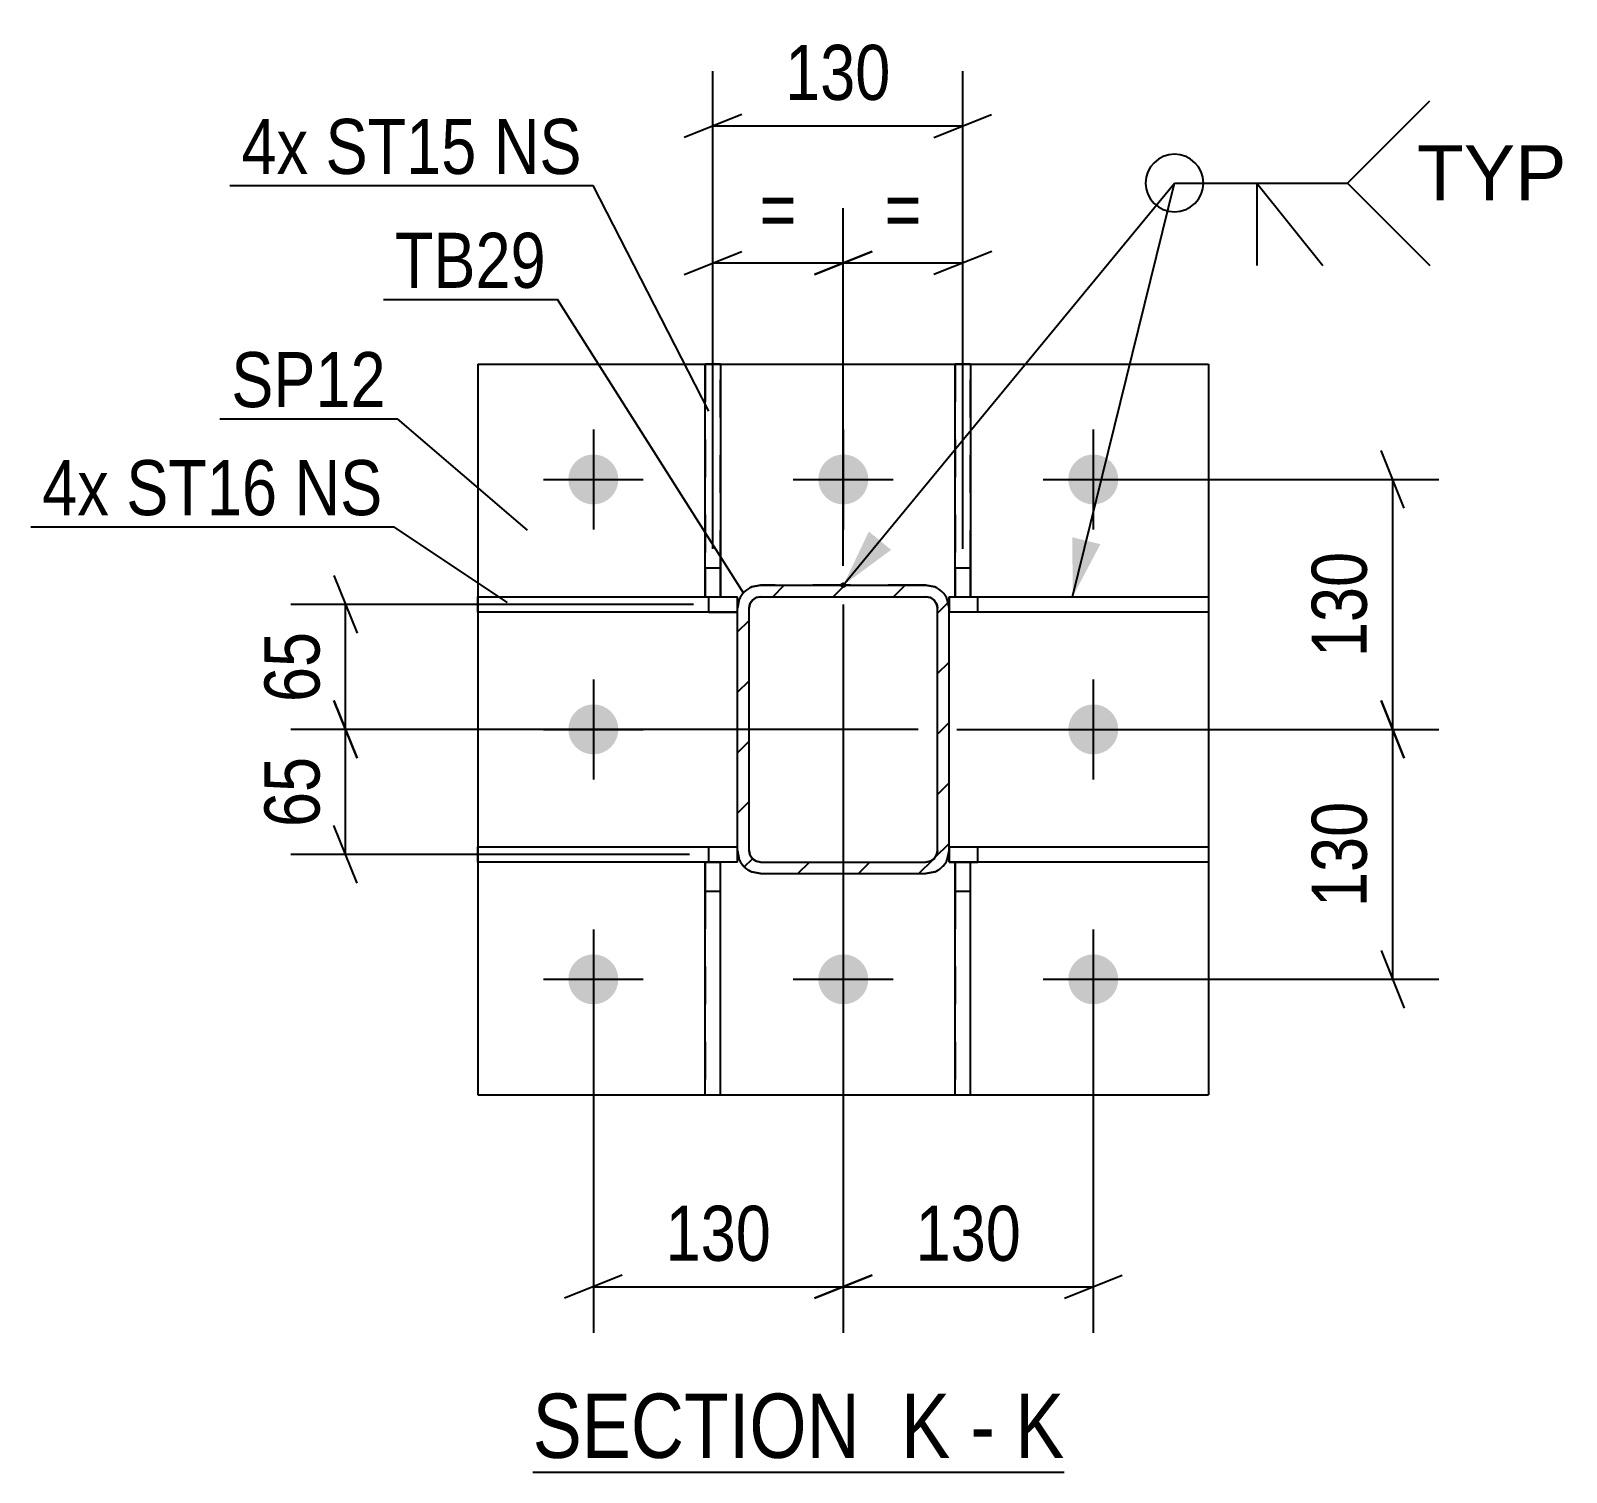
# Model space of a CAD drawing. Header units: millimetres. Extents: x -815 to 374, y -743 to 98.
# Drawn here: x 142.5 to 222.3, y -391.7 to -316.7 of the extents above; entities that cross this region are included whole.
import ezdxf

# ---------------------------------------------------------------- set-up
doc = ezdxf.new("R2010")
doc.units = ezdxf.units.MM
doc.linetypes.add('DXK_LINE_DOT2', pattern=[3.9198, 1.9599, -1.9599])
doc.linetypes.add('DXK_LINE_DOT3', pattern=[5.9187, 2.979, -0.9799, 0.9799, -0.9799])
doc.styles.add('Arial', font='ARIAL.TTF', dxfattribs={"height": 0.2})
doc.styles.add('Arial Narrow', font='ARIALN.TTF', dxfattribs={"height": 0.2})

# ---------------------------------------------------------------- blocks, each defined once
blk = doc.blocks.new('Unknown-232933173-21 - 12977')
at = {"color": 6, "linetype": 'Continuous'}
blk.add_line((168.585, -391.708), (196.232, -391.708), dxfattribs=at)
at = {"color": 0, "linetype": 'Continuous'}
for points in [[(186.694, -390.958), (186.694, -387.458), (168.585, -387.458), (168.585, -390.958)], [(190.3, -390.958), (190.3, -387.458), (187.744, -387.458), (187.744, -390.958)], [(192.625, -390.958), (192.625, -387.458), (191.35, -387.458), (191.35, -390.958)], [(196.232, -390.958), (196.232, -387.458), (193.675, -387.458), (193.675, -390.958)]]:
    blk.add_wipeout(points, dxfattribs=at)
at = {"color": 7, "linetype": 'Continuous', "style": 'Arial Narrow'}
for s, height, p in [('SECTION ', 3.3405, (168.585, -390.958)), ('K', 3.34, (187.744, -390.958)), ('K', 3.34, (193.675, -390.958)), ('-', 3.34, (191.35, -390.958))]:
    blk.add_text(s, height=height, dxfattribs=at).set_placement(p)
blk = doc.blocks.new('Part-232933173-13092 - 12977')
at = {"color": 2, "linetype": 'Continuous'}
for p, q in [((190.24, -359.168), (203.739, -359.168)), ((203.739, -359.168), (203.739, -359.968)), ((190.24, -359.968), (190.24, -359.366)), ((190.24, -359.968), (190.24, -359.968)), ((203.739, -359.968), (190.24, -359.968))]:
    blk.add_line(p, q, dxfattribs=at)
at = {"color": 7, "linetype": 'DXK_LINE_DOT2'}
for p, q in [((190.24, -359.168), (190.24, -359.168)), ((190.24, -359.168), (190.24, -359.968)), ((190.24, -359.366), (190.24, -359.168)), ((191.74, -359.968), (191.74, -359.168)), ((190.24, -359.968), (191.74, -359.968))]:
    blk.add_line(p, q, dxfattribs=at)
blk = doc.blocks.new('Part-232933173-13107 - 12977')
at = {"color": 2, "linetype": 'Continuous'}
for p, q in [((190.554, -346.178), (190.555, -334.068)), ((191.355, -334.068), (190.555, -334.068)), ((191.355, -334.068), (191.354, -346.178)), ((190.554, -346.178), (191.354, -346.178)), ((191.354, -346.178), (191.354, -346.178))]:
    blk.add_line(p, q, dxfattribs=at)
at = {"color": 7, "linetype": 'DXK_LINE_DOT2'}
for p, q in [((190.555, -334.068), (190.554, -344.678)), ((191.354, -344.678), (191.355, -334.068)), ((191.354, -344.678), (190.554, -344.678)), ((190.554, -344.678), (190.554, -346.178)), ((191.354, -346.178), (191.354, -344.678)), ((190.554, -346.178), (190.554, -346.178))]:
    blk.add_line(p, q, dxfattribs=at)
blk = doc.blocks.new('Bolt-232933173-12980 - 12977')
at = {"linetype": 'Continuous'}
for points in [[(173.039, -340.068, -1), (170.439, -340.068, -1)], [(186.039, -340.068, -1), (183.439, -340.068, -1)], [(199.039, -340.068, -1), (196.439, -340.068, -1)], [(173.039, -353.068, -1), (170.439, -353.068, -1)], [(199.039, -353.068, -1), (196.439, -353.068, -1)], [(173.039, -366.068, -1), (170.439, -366.068, -1)], [(186.039, -366.068, -1), (183.439, -366.068, -1)], [(199.039, -366.068, -1), (196.439, -366.068, -1)]]:
    blk.add_hatch(color=1, dxfattribs=at).paths.add_polyline_path(points)
at = {"color": 1, "linetype": 'Continuous'}
for p, q in [((171.739, -337.468), (171.739, -342.668)), ((184.739, -337.468), (184.739, -342.668)), ((197.739, -337.468), (197.739, -342.668)), ((169.139, -340.068), (174.339, -340.068)), ((182.139, -340.068), (187.339, -340.068)), ((195.139, -340.068), (200.339, -340.068)), ((171.739, -350.468), (171.739, -355.668)), ((197.739, -350.468), (197.739, -355.668)), ((169.139, -353.068), (174.339, -353.068)), ((195.139, -353.068), (200.339, -353.068)), ((171.739, -363.468), (171.739, -368.668)), ((184.739, -363.468), (184.739, -368.668)), ((197.739, -363.468), (197.739, -368.668)), ((169.139, -366.068), (174.339, -366.068)), ((182.139, -366.068), (187.339, -366.068)), ((195.139, -366.068), (200.339, -366.068))]:
    blk.add_line(p, q, dxfattribs=at)
blk = doc.blocks.new('Part-232933173-13082 - 12977')
at = {"color": 2, "linetype": 'Continuous'}
for p, q in [((165.739, -359.968), (165.739, -359.168)), ((165.739, -359.168), (179.239, -359.168)), ((179.239, -359.968), (165.739, -359.968)), ((179.239, -359.968), (179.239, -359.366)), ((179.239, -359.968), (179.239, -359.968))]:
    blk.add_line(p, q, dxfattribs=at)
at = {"color": 7, "linetype": 'DXK_LINE_DOT2'}
for p, q in [((177.739, -359.968), (177.739, -359.168)), ((177.739, -359.168), (179.239, -359.168)), ((179.239, -359.968), (179.239, -359.168)), ((179.239, -359.366), (179.239, -359.168))]:
    blk.add_line(p, q, dxfattribs=at)
blk = doc.blocks.new('Part-232933173-13122 - 12977')
at = {"color": 2, "linetype": 'Continuous'}
for p, q in [((177.555, -372.068), (177.556, -359.978)), ((177.556, -359.978), (177.556, -359.978)), ((177.556, -359.978), (178.356, -359.978)), ((178.355, -372.068), (178.356, -359.978)), ((177.555, -372.068), (178.355, -372.068))]:
    blk.add_line(p, q, dxfattribs=at)
at = {"color": 7, "linetype": 'DXK_LINE_DOT2'}
for p, q in [((177.556, -359.978), (177.556, -361.478)), ((177.556, -359.978), (177.556, -359.978)), ((178.356, -361.478), (178.356, -359.978)), ((177.556, -361.478), (177.555, -372.068)), ((177.556, -361.478), (178.356, -361.478)), ((178.355, -372.068), (178.356, -361.478))]:
    blk.add_line(p, q, dxfattribs=at)
blk = doc.blocks.new('Part-232933173-13062 - 12977')
at = {"color": 2, "linetype": 'Continuous'}
for p, q in [((165.739, -334.068), (203.739, -334.068)), ((165.739, -334.068), (165.739, -372.068)), ((203.739, -334.068), (203.739, -372.068)), ((165.739, -372.068), (203.739, -372.068))]:
    blk.add_line(p, q, dxfattribs=at)
blk = doc.blocks.new('Part-232933173-13077 - 12977')
at = {"color": 2, "linetype": 'Continuous'}
for p, q in [((165.739, -346.168), (177.555, -346.168)), ((165.739, -346.968), (165.739, -346.168)), ((178.355, -346.168), (179.239, -346.168)), ((179.239, -346.77), (179.239, -346.168)), ((179.239, -346.168), (179.239, -346.168)), ((179.239, -346.968), (165.739, -346.968))]:
    blk.add_line(p, q, dxfattribs=at)
at = {"color": 7, "linetype": 'DXK_LINE_DOT2'}
for p, q in [((177.555, -346.168), (178.355, -346.168)), ((177.739, -346.968), (177.739, -346.168)), ((179.239, -346.968), (179.239, -346.168)), ((177.739, -346.968), (179.239, -346.968)), ((179.239, -346.968), (179.239, -346.77))]:
    blk.add_line(p, q, dxfattribs=at)
blk = doc.blocks.new('Part-232933173-13087 - 12977')
at = {"color": 2, "linetype": 'Continuous'}
for p, q in [((190.24, -346.168), (190.24, -346.168)), ((190.24, -346.168), (190.554, -346.168)), ((190.24, -346.77), (190.24, -346.168)), ((191.354, -346.168), (203.739, -346.168)), ((203.739, -346.168), (203.739, -346.968)), ((203.739, -346.968), (190.24, -346.968))]:
    blk.add_line(p, q, dxfattribs=at)
at = {"color": 7, "linetype": 'DXK_LINE_DOT2'}
for p, q in [((190.24, -346.168), (190.24, -346.968)), ((190.554, -346.168), (191.74, -346.168)), ((191.74, -346.968), (191.74, -346.168)), ((190.24, -346.968), (190.24, -346.77)), ((190.24, -346.968), (190.24, -346.968))]:
    blk.add_line(p, q, dxfattribs=at)
blk = doc.blocks.new('Part-232933173-13112 - 12977')
at = {"color": 2, "linetype": 'Continuous'}
for p, q in [((178.355, -334.068), (177.555, -334.068)), ((177.555, -346.178), (177.555, -334.068)), ((178.355, -334.068), (178.355, -346.178)), ((177.555, -346.178), (178.355, -346.178)), ((178.355, -346.178), (178.355, -346.178))]:
    blk.add_line(p, q, dxfattribs=at)
at = {"color": 7, "linetype": 'DXK_LINE_DOT2'}
for p, q in [((177.555, -334.068), (177.555, -344.678)), ((178.355, -344.678), (178.355, -334.068)), ((178.355, -344.678), (177.555, -344.678)), ((177.555, -344.678), (177.555, -346.178)), ((178.355, -346.178), (178.355, -344.678)), ((177.555, -346.178), (177.555, -346.178))]:
    blk.add_line(p, q, dxfattribs=at)
blk = doc.blocks.new('Part-232933173-13117 - 12977')
at = {"color": 2, "linetype": 'Continuous'}
for p, q in [((190.555, -359.978), (190.555, -359.978)), ((190.555, -372.068), (190.555, -359.978)), ((190.555, -359.978), (191.355, -359.978)), ((191.355, -372.068), (191.355, -359.978)), ((190.555, -372.068), (191.355, -372.068))]:
    blk.add_line(p, q, dxfattribs=at)
at = {"color": 7, "linetype": 'DXK_LINE_DOT2'}
for p, q in [((190.555, -359.978), (190.555, -361.478)), ((190.555, -359.978), (190.555, -359.978)), ((191.355, -361.478), (191.355, -359.978)), ((190.555, -361.478), (190.555, -372.068)), ((190.555, -361.478), (191.355, -361.478)), ((191.355, -372.068), (191.355, -361.478))]:
    blk.add_line(p, q, dxfattribs=at)
blk = doc.blocks.new('Part-232933173-13128 - 12977')
at = {"linetype": 'Continuous'}
h = blk.add_hatch(dxfattribs=at)
h.set_pattern_fill('', scale=0.7, style=0, pattern_type=0)
h.set_pattern_definition([(45, (179.5907, -360.2163), (-1.57154, 1.57154), [])])
h.paths.add_polyline_path([(179.331, -359.827), (179.591, -360.216), (179.98, -360.476), (180.439, -360.568), (189.039, -360.568), (189.498, -360.476), (189.888, -360.216), (190.148, -359.827), (190.239, -359.368), (190.239, -346.768), (190.148, -346.309), (189.888, -345.919), (189.498, -345.659), (189.039, -345.568), (180.439, -345.568), (179.98, -345.659), (179.591, -345.919), (179.331, -346.309), (179.239, -346.768), (179.239, -359.368)])
h.paths.add_polyline_path([(179.839, -346.768), (179.885, -346.538), (180.015, -346.344), (180.21, -346.213), (180.439, -346.168), (189.039, -346.168), (189.269, -346.213), (189.463, -346.344), (189.594, -346.538), (189.639, -346.768), (189.639, -359.368), (189.594, -359.597), (189.463, -359.792), (189.269, -359.922), (189.039, -359.968), (180.439, -359.968), (180.21, -359.922), (180.015, -359.792), (179.885, -359.597), (179.839, -359.368)])
blk.add_hatch(color=30, dxfattribs=at).paths.add_polyline_path([(184.739, -345.668, -1), (184.739, -345.468, -1)])
at = {"color": 7, "linetype": 'DXK_LINE_DOT2'}
for p, q in [((179.98, -345.659), (180.439, -345.568)), ((189.039, -345.568), (180.439, -345.568)), ((189.039, -345.568), (189.498, -345.659)), ((179.239, -346.768), (179.331, -346.309)), ((179.885, -346.538), (179.839, -346.768)), ((180.015, -346.344), (179.885, -346.538)), ((180.21, -346.213), (180.015, -346.344)), ((180.439, -346.168), (180.21, -346.213)), ((180.439, -346.168), (189.039, -346.168)), ((189.269, -346.213), (189.039, -346.168)), ((189.463, -346.344), (189.269, -346.213)), ((189.593, -346.538), (189.463, -346.344)), ((189.639, -346.768), (189.593, -346.538)), ((190.148, -346.309), (190.239, -346.768)), ((179.239, -359.368), (179.239, -346.768)), ((179.839, -359.368), (179.839, -346.768)), ((189.639, -359.368), (189.639, -346.768)), ((190.239, -359.368), (190.239, -346.768)), ((179.331, -359.827), (179.239, -359.368)), ((179.839, -359.368), (179.885, -359.597)), ((179.885, -359.597), (180.015, -359.792)), ((180.015, -359.792), (180.21, -359.922)), ((180.21, -359.922), (180.439, -359.968)), ((180.439, -359.968), (189.039, -359.968)), ((189.039, -359.968), (189.269, -359.922)), ((189.269, -359.922), (189.463, -359.792)), ((189.463, -359.792), (189.593, -359.597)), ((189.593, -359.597), (189.639, -359.368)), ((190.239, -359.368), (190.148, -359.827)), ((180.439, -360.568), (179.98, -360.476)), ((180.439, -360.568), (189.039, -360.568)), ((189.498, -360.476), (189.039, -360.568))]:
    blk.add_line(p, q, dxfattribs=at)
at = {"color": 2, "linetype": 'Continuous'}
for p, q in [((180.439, -345.568), (179.98, -345.659)), ((180.439, -345.568), (180.439, -345.568)), ((180.439, -345.568), (189.039, -345.568)), ((189.039, -345.568), (189.039, -345.568)), ((189.498, -345.659), (189.039, -345.568)), ((179.331, -346.309), (179.239, -346.768)), ((179.839, -346.768), (179.885, -346.538)), ((179.885, -346.538), (180.015, -346.344)), ((180.015, -346.344), (180.21, -346.213)), ((180.21, -346.213), (180.439, -346.168)), ((180.439, -346.168), (180.439, -346.168)), ((180.439, -346.168), (189.039, -346.168)), ((189.039, -346.168), (189.039, -346.168)), ((189.039, -346.168), (189.269, -346.213)), ((189.269, -346.213), (189.463, -346.344)), ((189.463, -346.344), (189.594, -346.538)), ((189.594, -346.538), (189.639, -346.768)), ((190.239, -346.768), (190.148, -346.309)), ((179.239, -346.768), (179.239, -346.768)), ((179.239, -359.368), (179.239, -346.768)), ((179.839, -346.768), (179.839, -346.768)), ((179.839, -359.368), (179.839, -346.768)), ((189.639, -346.768), (189.639, -346.768)), ((189.639, -359.368), (189.639, -346.768)), ((190.239, -346.768), (190.239, -346.768)), ((190.239, -359.368), (190.239, -346.768)), ((179.239, -359.368), (179.239, -359.368)), ((179.239, -359.368), (179.331, -359.827)), ((179.839, -359.368), (179.839, -359.368)), ((179.885, -359.597), (179.839, -359.368)), ((180.015, -359.792), (179.885, -359.597)), ((180.21, -359.922), (180.015, -359.792)), ((180.439, -359.968), (180.21, -359.922)), ((180.439, -359.968), (180.439, -359.968)), ((180.439, -359.968), (189.039, -359.968)), ((189.269, -359.922), (189.039, -359.968)), ((189.039, -359.968), (189.039, -359.968)), ((189.463, -359.792), (189.269, -359.922)), ((189.594, -359.597), (189.463, -359.792)), ((189.639, -359.368), (189.594, -359.597)), ((189.639, -359.368), (189.639, -359.368)), ((190.148, -359.827), (190.239, -359.368)), ((190.239, -359.368), (190.239, -359.368)), ((179.98, -360.476), (180.439, -360.568)), ((180.439, -360.568), (180.439, -360.568)), ((180.439, -360.568), (189.039, -360.568)), ((189.039, -360.568), (189.498, -360.476)), ((189.039, -360.568), (189.039, -360.568))]:
    blk.add_line(p, q, dxfattribs=at)
at = {"color": 30, "linetype": 'DXK_LINE_DOT3'}
blk.add_line((184.739, -345.568), (184.739, -345.568), dxfattribs=at)
at = {"color": 30, "linetype": 'Continuous'}
blk.add_circle((184.739, -345.568), 0.1, dxfattribs=at)
at = {"color": 7, "linetype": 'DXK_LINE_DOT2'}
for centre, start, end in [((180.439, -346.768), 112.50001, 157.50001), ((189.039, -346.768), 22.50001, 67.50001), ((180.439, -359.368), 202.50001, 247.50001), ((189.039, -359.368), 292.50001, 337.50001)]:
    blk.add_arc(centre, 1.2, start, end, dxfattribs=at)
at = {"color": 2, "linetype": 'Continuous'}
for centre, start, end in [((180.439, -346.768), 112.50001, 157.50001), ((189.039, -346.768), 22.50001, 67.50001), ((180.439, -359.368), 202.50001, 247.50001), ((189.039, -359.368), 292.50001, 337.50001)]:
    blk.add_arc(centre, 1.2, start, end, dxfattribs=at)
blk = doc.blocks.new('StraightDimension-232933173-56943 - 12977')
at = {"color": 7, "linetype": 'Continuous'}
for p, q in [((158.249, -345.068), (159.449, -348.068)), ((176.955, -346.568), (155.999, -346.568)), ((158.849, -353.068), (158.849, -346.568)), ((159.449, -354.568), (158.249, -351.568)), ((188.639, -353.068), (155.999, -353.068))]:
    blk.add_line(p, q, dxfattribs=at)
at = {"color": 0}
blk.add_wipeout([(158.099, -347.39), (153.899, -347.39), (153.899, -352.246), (158.099, -352.246)], dxfattribs=at)
at = {"color": 3, "style": 'Arial Narrow'}
blk.add_text('65', height=2.8633, rotation=90.00021, dxfattribs=at).set_placement((157.499, -351.646))
blk = doc.blocks.new('StraightDimension-232933173-13291 - 12977')
at = {"color": 7, "linetype": 'Continuous'}
for p, q in [((184.739, -344.568), (184.739, -325.956)), ((190.955, -333.068), (190.955, -325.956)), ((183.239, -329.406), (186.239, -328.206)), ((192.455, -328.206), (189.455, -329.406)), ((184.739, -328.806), (190.955, -328.806))]:
    blk.add_line(p, q, dxfattribs=at)
at = {"color": 0}
blk.add_wipeout([(189.406, -328.056), (189.406, -323.856), (186.288, -323.856), (186.288, -328.056)], dxfattribs=at)
at = {"color": 3, "style": 'Arial Narrow'}
blk.add_text('=', height=2.863, dxfattribs=at).set_placement((186.888, -327.456))
blk = doc.blocks.new('StraightDimension-232933173-13297 - 12977')
at = {"color": 7, "linetype": 'Continuous'}
for p, q in [((177.955, -333.068), (177.955, -325.956)), ((184.739, -344.568), (184.739, -325.956)), ((176.455, -329.406), (179.455, -328.206)), ((186.239, -328.206), (183.239, -329.406)), ((177.955, -328.806), (184.739, -328.806))]:
    blk.add_line(p, q, dxfattribs=at)
at = {"color": 0}
blk.add_wipeout([(182.907, -328.056), (182.907, -323.856), (179.788, -323.856), (179.788, -328.056)], dxfattribs=at)
at = {"color": 3, "style": 'Arial Narrow'}
blk.add_text('=', height=2.863, dxfattribs=at).set_placement((180.388, -327.456))
blk = doc.blocks.new('StraightDimension-232933173-56711 - 12977')
at = {"color": 7, "linetype": 'Continuous'}
for p, q in [((184.739, -346.568), (184.739, -384.458)), ((197.739, -367.068), (197.739, -384.458)), ((186.239, -381.458), (183.239, -382.658)), ((196.239, -382.658), (199.239, -381.458)), ((184.739, -382.058), (197.739, -382.058))]:
    blk.add_line(p, q, dxfattribs=at)
at = {"color": 0}
blk.add_wipeout([(194.581, -381.308), (194.581, -377.108), (187.897, -377.108), (187.897, -381.308)], dxfattribs=at)
at = {"color": 3, "style": 'Arial Narrow'}
blk.add_text('130', height=2.8633, dxfattribs=at).set_placement((188.497, -380.708))
blk = doc.blocks.new('StraightDimension-232933173-56712 - 12977')
at = {"color": 7, "linetype": 'Continuous'}
for p, q in [((184.739, -346.568), (184.739, -384.458)), ((171.739, -367.068), (171.739, -384.458)), ((173.239, -381.458), (170.239, -382.658)), ((183.239, -382.658), (186.239, -381.458)), ((171.739, -382.058), (184.739, -382.058))]:
    blk.add_line(p, q, dxfattribs=at)
at = {"color": 0}
blk.add_wipeout([(181.581, -381.308), (181.581, -377.108), (174.897, -377.108), (174.897, -381.308)], dxfattribs=at)
at = {"color": 3, "style": 'Arial Narrow'}
blk.add_text('130', height=2.8633, dxfattribs=at).set_placement((175.497, -380.708))
blk = doc.blocks.new('StraightDimension-232933173-56973 - 12977')
at = {"color": 7, "linetype": 'Continuous'}
for p, q in [((177.955, -343.678), (177.955, -318.828)), ((190.954, -343.678), (190.954, -318.828)), ((179.455, -321.078), (176.455, -322.278)), ((177.955, -321.678), (190.954, -321.678)), ((189.454, -322.278), (192.454, -321.078))]:
    blk.add_line(p, q, dxfattribs=at)
at = {"color": 0}
blk.add_wipeout([(187.797, -320.928), (187.797, -316.728), (181.113, -316.728), (181.113, -320.928)], dxfattribs=at)
at = {"color": 3, "style": 'Arial Narrow'}
blk.add_text('130', height=2.8633, dxfattribs=at).set_placement((181.713, -320.328))
blk = doc.blocks.new('StraightDimension-232933173-56764 - 12977')
at = {"color": 7, "linetype": 'Continuous'}
for p, q in [((213.911, -341.568), (212.711, -338.568)), ((198.739, -340.068), (215.711, -340.068)), ((213.311, -353.068), (213.311, -340.068)), ((212.711, -351.568), (213.911, -354.568)), ((190.639, -353.068), (215.711, -353.068))]:
    blk.add_line(p, q, dxfattribs=at)
at = {"color": 0}
blk.add_wipeout([(212.561, -343.226), (208.361, -343.226), (208.361, -349.91), (212.561, -349.91)], dxfattribs=at)
at = {"color": 3, "style": 'Arial Narrow'}
blk.add_text('130', height=2.8633, rotation=90.00021, dxfattribs=at).set_placement((211.961, -349.31))
blk = doc.blocks.new('StraightDimension-232933173-56765 - 12977')
at = {"color": 7, "linetype": 'Continuous'}
for p, q in [((213.911, -354.568), (212.711, -351.568)), ((190.639, -353.068), (215.711, -353.068)), ((213.311, -366.068), (213.311, -353.068)), ((212.711, -364.568), (213.911, -367.568)), ((198.739, -366.068), (215.711, -366.068))]:
    blk.add_line(p, q, dxfattribs=at)
at = {"color": 0}
blk.add_wipeout([(212.561, -356.226), (208.361, -356.226), (208.361, -362.91), (212.561, -362.91)], dxfattribs=at)
at = {"color": 3, "style": 'Arial Narrow'}
blk.add_text('130', height=2.8633, rotation=90.00021, dxfattribs=at).set_placement((211.961, -362.31))
blk = doc.blocks.new('StraightDimension-232933173-56944 - 12977')
at = {"color": 7, "linetype": 'Continuous'}
for p, q in [((158.249, -351.568), (159.449, -354.568)), ((188.639, -353.068), (155.999, -353.068)), ((158.849, -359.568), (158.849, -353.068)), ((159.449, -361.068), (158.249, -358.068)), ((176.739, -359.568), (155.999, -359.568))]:
    blk.add_line(p, q, dxfattribs=at)
at = {"color": 0}
blk.add_wipeout([(158.099, -353.89), (153.899, -353.89), (153.899, -358.746), (158.099, -358.746)], dxfattribs=at)
at = {"color": 3, "style": 'Arial Narrow'}
blk.add_text('65', height=2.8633, rotation=90.00021, dxfattribs=at).set_placement((157.499, -358.146))
blk = doc.blocks.new('Mark-232933173-13058 - 12977')
at = {"color": 30, "linetype": 'Continuous'}
for p in [(152.313, -336.907), (168.317, -342.703)]:
    blk.add_line(p, (161.552, -336.907), dxfattribs=at)
at = {"color": 0}
blk.add_wipeout([(160.952, -336.307), (160.952, -333.307), (152.913, -333.307), (152.913, -336.307)], dxfattribs=at)
blk.add_wipeout([(160.952, -336.307), (160.952, -333.307), (152.913, -333.307), (152.913, -336.307)], dxfattribs=at)
at = {"color": 3, "style": 'Arial Narrow'}
blk.add_text('SP12', height=2.8633, dxfattribs=at).set_placement((152.913, -336.307))
blk = doc.blocks.new('Mark-232933173-13124 - 12977')
at = {"color": 30, "linetype": 'Continuous'}
for p in [(160.819, -330.702), (179.564, -345.993)]:
    blk.add_line(p, (169.873, -330.702), dxfattribs=at)
at = {"color": 0}
blk.add_wipeout([(169.273, -330.102), (169.273, -327.102), (161.419, -327.102), (161.419, -330.102)], dxfattribs=at)
blk.add_wipeout([(169.273, -330.102), (169.273, -327.102), (161.419, -327.102), (161.419, -330.102)], dxfattribs=at)
at = {"color": 3, "style": 'Arial Narrow'}
blk.add_text('TB29', height=2.8633, dxfattribs=at).set_placement((161.419, -330.102))
blk = doc.blocks.new('WeldMark-232933173-13303 - 12977')
at = {"linetype": 'Continuous'}
for points in [[(187.225, -343.729), (184.739, -345.568), (186.067, -342.775)], [(198.109, -343.434), (196.664, -346.168), (196.653, -343.076)]]:
    blk.add_hatch(color=30, dxfattribs=at).paths.add_polyline_path(points)
at = {"color": 30, "linetype": 'Continuous'}
for p, q in [((184.739, -345.568), (201.962, -324.653)), ((196.664, -346.168), (201.962, -324.653)), ((201.962, -324.653), (210.962, -324.653))]:
    blk.add_line(p, q, dxfattribs=at)
at = {"color": 3, "linetype": 'Continuous'}
for q in [(209.676, -328.939), (206.248, -328.939)]:
    blk.add_line((206.248, -324.653), q, dxfattribs=at)
for start, end in [(90, 270), (270, 90)]:
    blk.add_arc((201.962, -324.653), 1.5, start, end, dxfattribs=at)
at = {"color": 0, "linetype": 'Continuous'}
blk.add_wipeout([(222.337, -325.553), (222.337, -322.553), (214.562, -322.553), (214.562, -325.553)], dxfattribs=at)
blk.add_wipeout([(222.337, -325.553), (222.337, -322.553), (214.562, -322.553), (214.562, -325.553)], dxfattribs=at)
at = {"color": 3, "linetype": 'Continuous'}
for q in [(215.248, -320.368), (215.248, -328.939)]:
    blk.add_line((210.962, -324.653), q, dxfattribs=at)
at = {"color": 3, "linetype": 'Continuous', "style": 'Arial'}
blk.add_text('TYP', height=2.8652, dxfattribs=at).set_placement((214.562, -325.553))
blk = doc.blocks.new('MarkSet-232933173-13345 - 12977')
at = {"color": 30, "linetype": 'Continuous'}
for p in [(142.48, -342.527), (167.28, -346.472)]:
    blk.add_line(p, (161.37, -342.527), dxfattribs=at)
at = {"color": 0}
for points in [[(146.552, -341.927), (146.552, -338.927), (143.08, -338.927), (143.08, -341.927)], [(155.306, -341.927), (155.306, -338.927), (147.452, -338.927), (147.452, -341.927)], [(160.77, -341.927), (160.77, -338.927), (156.206, -338.927), (156.206, -341.927)]]:
    blk.add_wipeout(points, dxfattribs=at)
for points in [[(146.552, -341.927), (146.552, -338.927), (143.08, -338.927), (143.08, -341.927)], [(155.306, -341.927), (155.306, -338.927), (147.452, -338.927), (147.452, -341.927)], [(160.77, -341.927), (160.77, -338.927), (156.206, -338.927), (156.206, -341.927)]]:
    blk.add_wipeout(points, dxfattribs=at)
at = {"color": 3, "style": 'Arial Narrow'}
for s, p in [('4x', (143.08, -341.927)), ('ST16', (147.452, -341.927)), ('NS', (156.206, -341.927))]:
    blk.add_text(s, height=2.8633, dxfattribs=at).set_placement(p)
blk = doc.blocks.new('MarkSet-232933173-13375 - 12977')
at = {"color": 30, "linetype": 'Continuous'}
for p in [(152.842, -324.778), (177.744, -336.525)]:
    blk.add_line(p, (171.733, -324.778), dxfattribs=at)
at = {"color": 0}
for points in [[(156.914, -324.178), (156.914, -321.178), (153.442, -321.178), (153.442, -324.178)], [(165.668, -324.178), (165.668, -321.178), (157.814, -321.178), (157.814, -324.178)], [(171.133, -324.178), (171.133, -321.178), (166.568, -321.178), (166.568, -324.178)]]:
    blk.add_wipeout(points, dxfattribs=at)
for points in [[(156.914, -324.178), (156.914, -321.178), (153.442, -321.178), (153.442, -324.178)], [(165.668, -324.178), (165.668, -321.178), (157.814, -321.178), (157.814, -324.178)], [(171.133, -324.178), (171.133, -321.178), (166.568, -321.178), (166.568, -324.178)]]:
    blk.add_wipeout(points, dxfattribs=at)
at = {"color": 3, "style": 'Arial Narrow'}
for s, p in [('4x', (153.442, -324.178)), ('ST15', (157.814, -324.178)), ('NS', (166.568, -324.178))]:
    blk.add_text(s, height=2.8633, dxfattribs=at).set_placement(p)

msp = doc.modelspace()

# ---------------------------------------------------------------- block references
for name in ['Part-232933173-13062 - 12977', 'Part-232933173-13112 - 12977', 'Part-232933173-13107 - 12977', 'Bolt-232933173-12980 - 12977', 'Part-232933173-13128 - 12977', 'Part-232933173-13077 - 12977', 'Part-232933173-13087 - 12977', 'Part-232933173-13082 - 12977', 'Part-232933173-13092 - 12977', 'Part-232933173-13122 - 12977', 'Part-232933173-13117 - 12977', 'Unknown-232933173-21 - 12977']:
    msp.add_blockref(name, (0, 0))

# ---------------------------------------------------------------- next in the draw order: block references
for name in ['StraightDimension-232933173-13291 - 12977', 'Mark-232933173-13058 - 12977', 'StraightDimension-232933173-56943 - 12977']:
    msp.add_blockref(name, (0, 0))

# ---------------------------------------------------------------- next in the draw order: block references
for name in ['StraightDimension-232933173-13297 - 12977', 'StraightDimension-232933173-56711 - 12977']:
    msp.add_blockref(name, (0, 0))

# ---------------------------------------------------------------- next in the draw order: block references
for name in ['StraightDimension-232933173-56973 - 12977', 'StraightDimension-232933173-56712 - 12977']:
    msp.add_blockref(name, (0, 0))

# ---------------------------------------------------------------- next in the draw order: block references
for name in ['Mark-232933173-13124 - 12977', 'StraightDimension-232933173-56764 - 12977', 'StraightDimension-232933173-56944 - 12977']:
    msp.add_blockref(name, (0, 0))

# ---------------------------------------------------------------- next in the draw order: block references
for name in ['WeldMark-232933173-13303 - 12977', 'MarkSet-232933173-13375 - 12977', 'MarkSet-232933173-13345 - 12977', 'StraightDimension-232933173-56765 - 12977']:
    msp.add_blockref(name, (0, 0))

doc.saveas('drawing.dxf')
